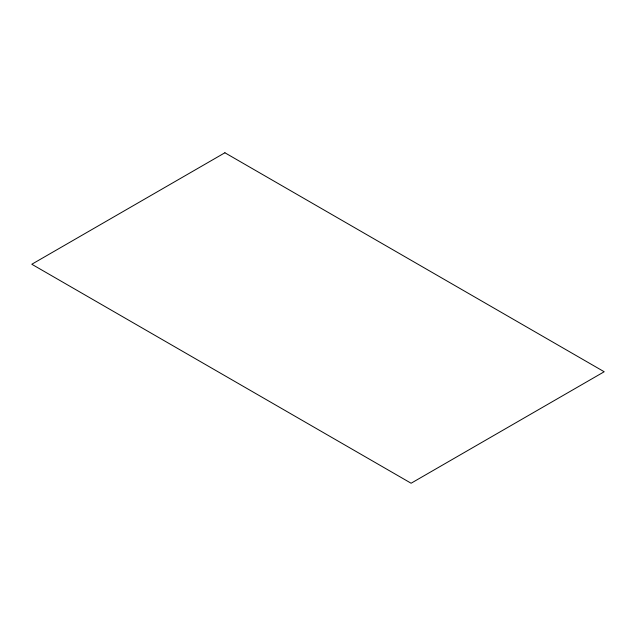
<?xml version="1.0" encoding="UTF-8"?>
<svg xmlns="http://www.w3.org/2000/svg" width="636" height="636" viewBox="0 0 636 636"><rect width="100%" height="100%" fill="white"/><g stroke="black" fill="none" stroke-linecap="round" stroke-linejoin="round"><path stroke-width="0.95" d="M224.898 152.767L31.8 264.25L411.102 483.233L604.2 371.75L224.898 152.767"/></g></svg>
